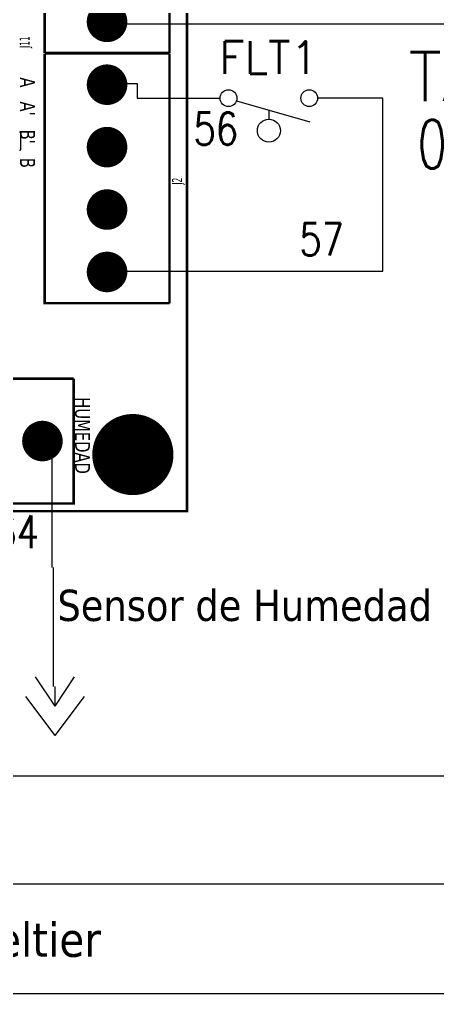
# Model space of a CAD drawing. Header units: millimetres. Extents: x 123.5 to 144.3, y 105.4 to 121.6.
# Drawn here: x 138.04 to 139.647, y 105.405 to 109.151 of the extents above; entities that cross this region are included whole.
import ezdxf
from ezdxf.enums import TextEntityAlignment as Align

# ---------------------------------------------------------------- set-up
doc = ezdxf.new("R2010")
doc.units = ezdxf.units.MM
doc.linetypes.add('CENTERX2', pattern=[20.32, 12.7, -2.54, 2.54, -2.54])
for name, color, linetype in [('DESC', 250, 'Continuous'), ('SYMS', 7, 'Continuous'), ('TAGS', 250, 'Continuous'), ('WIREFIXED', 7, 'Continuous'), ('WIRES', 7, 'Continuous')]:
    doc.layers.add(name, color=color, linetype=linetype)
doc.styles.add('SLDTEXTSTYLE0', font='tahoma.ttf')
doc.styles.get("Standard").update_dxf_attribs({"font": 'tahoma.ttf'})
doc.styles.add('WD', font='romans.shx')

# ---------------------------------------------------------------- blocks, each defined once
blk = doc.blocks.new('EPAD')
at = {"const_width": 0.5}
blk.add_lwpolyline([(-0.25, 0, 1), (0.25, 0, 1)], format="xyb", close=True, dxfattribs=at)
blk = doc.blocks.new('oard')
at = {"const_width": 0.00787}
for points in [[(155.9889, 119.4043), (162.6345, 119.4043), (162.6345, 122.5185), (155.9889, 122.5185), (155.9889, 119.4043)], [(155.9889, 119.4043), (162.6345, 119.4043), (162.6345, 122.5185), (155.9889, 122.5185), (155.9889, 119.4043)], [(155.9889, 119.4043), (162.6345, 119.4043), (162.6345, 122.5185), (155.9889, 122.5185), (155.9889, 119.4043)], [(162.1786, 121.272), (162.1786, 120.872)], [(162.1786, 121.272), (162.1786, 120.872)], [(162.1786, 121.272), (162.1786, 120.872)], [(162.5786, 121.272), (162.5786, 120.872)], [(162.5786, 121.272), (162.5786, 120.872)], [(162.5786, 121.272), (162.5786, 120.872)], [(162.5786, 120.872), (162.1786, 120.872)], [(162.5786, 120.872), (162.1786, 120.872)], [(162.5786, 120.872), (162.1786, 120.872)], [(162.5786, 120.8705), (162.1786, 120.8705)], [(162.5786, 120.0705), (162.1786, 120.0705), (162.1786, 120.8705)], [(162.5786, 120.8705), (162.1786, 120.8705)], [(162.5786, 120.0705), (162.1786, 120.0705), (162.1786, 120.8705)], [(162.5786, 120.8705), (162.1786, 120.8705)], [(162.5786, 120.0705), (162.1786, 120.0705), (162.1786, 120.8705)], [(162.5786, 120.8705), (162.5786, 120.0705)], [(162.5786, 120.8705), (162.5786, 120.0705)], [(162.5786, 120.8705), (162.5786, 120.0705)], [(162.2716, 119.8287), (162.2716, 119.4287), (161.4716, 119.4287)], [(161.4716, 119.8287), (162.2716, 119.8287)], [(162.2716, 119.8287), (162.2716, 119.4287), (161.4716, 119.4287)], [(161.4716, 119.8287), (162.2716, 119.8287)], [(162.2716, 119.8287), (162.2716, 119.4287), (161.4716, 119.4287)], [(161.4716, 119.8287), (162.2716, 119.8287)]]:
    blk.add_lwpolyline(points, dxfattribs=at)
blk.add_lwpolyline([(162.0978, 120.6193), (162.0988, 120.619), (162.0996, 120.6185), (162.1004, 120.6179), (162.101, 120.6172), (162.1014, 120.6163), (162.1017, 120.6154), (162.1018, 120.6144), (162.1018, 120.5644), (162.1017, 120.5633), (162.1014, 120.5624), (162.101, 120.5615), (162.1004, 120.5608), (162.0996, 120.5602), (162.0988, 120.5597), (162.0978, 120.5595)])
for p, xscale, yscale in [((162.3786, 120.972), 0.13, 0.13), ((162.3786, 120.7705), 0.13, 0.13), ((162.3786, 120.5705), 0.13, 0.13), ((162.3786, 120.3705), 0.13, 0.13), ((162.3786, 120.1705), 0.13, 0.13), ((162.4613, 119.5854), 0.26, 0.26), ((162.1716, 119.6287), 0.13, 0.13)]:
    blk.add_blockref('EPAD', p, dxfattribs=dict(xscale=xscale, yscale=yscale))
for s, height, rotation, width, p in [('J11', 0.032, 90, 0.625, (162.1304, 120.8885)), ('J11', 0.032, 90, 0.625, (162.1304, 120.8885)), ('J11', 0.032, 90, 0.625, (162.1304, 120.8885)), ("A   A'   B'   B", 0.048, 270, 0.833333, (162.1002, 120.7941)), ("A   A'   B'   B", 0.048, 270, 0.833333, (162.1002, 120.7941)), ("A   A'   B'   B", 0.048, 270, 0.833333, (162.1002, 120.7941)), ('J2', 0.032, 90, 0.625, (162.6186, 120.4505)), ('J2', 0.032, 90, 0.625, (162.6186, 120.4505)), ('J2', 0.032, 90, 0.625, (162.6186, 120.4505)), ('HUMEDAD', 0.048, 270, 0.833333, (162.2762, 119.769)), ('HUMEDAD', 0.048, 270, 0.833333, (162.2762, 119.769)), ('HUMEDAD', 0.048, 270, 0.833333, (162.2762, 119.769))]:
    blk.add_text(s, height=height, rotation=rotation, dxfattribs=dict(width=width)).set_placement(p)
blk = doc.blocks.new('HTS12')
at = {"linetype": 'Continuous'}
blk.add_line((-0.1231, 0.002), (0.1594, 0.0326), dxfattribs=at)
for p, q in [((0, 0.0153), (0, -0.0168)), ((0, -0.0168), (0.0312, -0.0168)), ((0.0312, -0.0168), (0.0312, -0.0481)), ((0.0312, -0.0481), (-0.0312, -0.0481)), ((-0.0312, -0.0481), (-0.0312, -0.0793)), ((-0.0312, -0.0793), (0, -0.0793)), ((0, -0.0793), (0, -0.1106))]:
    blk.add_line(p, q)
for centre in [(-0.1553, 0), (0.1553, 0)]:
    blk.add_circle(centre, 0.0322)
at = {"style": 'WD', "width": 0.7}
for tag, p in [('INST', (0, 0.7321)), ('LOC', (0, 0.5625)), ('DESC1', (0, 0.4062)), ('DESC2', (0, 0.25)), ('XREF', (0, -0.3144))]:
    blk.add_attdef(tag, text='', height=0.125, dxfattribs=at).set_placement(p, align=Align.CENTER)
at = {"style": 'WD'}
blk.add_attdef('TAG1', text='', height=0.125, dxfattribs=at).set_placement((0, 0.0938), align=Align.CENTER)
for tag, p in [('X2LINK', (0, 0.0781)), ('X8LINK', (0, -0.1406))]:
    blk.add_attdef(tag, p, '', height=0.01, dxfattribs=at)
for tag, p, height, flags in [('CONTACT', (0.0376, 0.0204), 0.01, 1), ('FAMILY', (0.0376, 0.0371), 0.01, 9), ('X4TERM01', (-0.1875, 0), 0.0125, 1), ('X1TERM02', (0.1875, 0), 0.0125, 1)]:
    blk.add_attdef(tag, p, '', height=height, dxfattribs=dict(at, flags=flags))
at = {"linetype": 'Continuous', "style": 'WD', "flags": 9}
for tag, p in [('CAT', (0.0626, -0.0071)), ('MFG', (0.0626, -0.0266)), ('ASSYCODE', (0.0625, -0.0469))]:
    blk.add_attdef(tag, text='', height=0.01, dxfattribs=at).set_placement(p, align=Align.CENTER)
at = {"linetype": 'Continuous', "style": 'WD', "flags": 8}
blk.add_attdef('TERM01', text='', height=0.125, dxfattribs=at).set_placement((-0.25, -0.0158), align=Align.TOP_RIGHT)
blk.add_attdef('TERM02', text='', height=0.125, dxfattribs=at).set_placement((0.25, -0.0158), align=Align.TOP_LEFT)
at = {"style": 'WD', "width": 0.7}
for tag, p in [('RATING1', (0.2754, -0.2988)), ('WDTAGALT', (0.2806, -0.4658))]:
    blk.add_attdef(tag, p, '', height=0.125, dxfattribs=at)
blk = doc.blocks.new('HFL11')
at = {"linetype": 'Continuous'}
blk.add_line((-0.1248, -0.0103), (0.157, -0.0908), dxfattribs=at)
blk.add_line((0, -0.046), (0, -0.08))
for centre, radius in [((-0.1553, 0), 0.0322), ((0.1553, 0), 0.0322), ((0, -0.125), 0.0442)]:
    blk.add_circle(centre, radius)
at = {"style": 'WD', "width": 0.7}
for tag, p in [('INST', (0, 0.7321)), ('LOC', (0, 0.5625)), ('DESC1', (0, 0.4062)), ('DESC2', (0, 0.25)), ('XREF', (0, -0.3319)), ('WDTAGALT', (0, -0.5))]:
    blk.add_attdef(tag, text='', height=0.125, dxfattribs=at).set_placement(p, align=Align.CENTER)
at = {"style": 'WD'}
blk.add_attdef('TAG1', text='', height=0.125, dxfattribs=at).set_placement((0, 0.0938), align=Align.CENTER)
for tag, p in [('X2LINK', (0, 0.0312)), ('X8LINK', (0, -0.2188))]:
    blk.add_attdef(tag, p, '', height=0.01, dxfattribs=at)
for tag, p, height, flags in [('FAMILY', (0.0376, 0.0371), 0.01, 9), ('X4TERM01', (-0.1875, 0), 0.0125, 1), ('CONTACT', (0.0376, 0.0204), 0.01, 1), ('X1TERM02', (0.1875, 0), 0.0125, 1)]:
    blk.add_attdef(tag, p, '', height=height, dxfattribs=dict(at, flags=flags))
at = {"linetype": 'Continuous', "style": 'WD', "flags": 9}
for tag, p in [('CAT', (0.0626, -0.0071)), ('MFG', (0.0626, -0.0266)), ('ASSYCODE', (0.0631, -0.0495))]:
    blk.add_attdef(tag, text='', height=0.01, dxfattribs=at).set_placement(p, align=Align.CENTER)
at = {"linetype": 'Continuous', "style": 'WD', "flags": 8}
blk.add_attdef('TERM01', text='', height=0.125, dxfattribs=at).set_placement((-0.25, -0.0314), align=Align.TOP_RIGHT)
blk.add_attdef('TERM02', text='', height=0.125, dxfattribs=at).set_placement((0.25, -0.0314), align=Align.TOP_LEFT)
at = {"style": 'WD', "width": 0.7}
blk.add_attdef('RATING1', (0.2493, -0.3058), '', height=0.125, dxfattribs=at)
blk = doc.blocks.new('HC01JP')
for p, q in [((-0.0625, 0), (0.0625, 0.0938)), ((0.0312, 0), (0.125, 0.0625)), ((-0.0625, 0), (0.0625, -0.0938)), ((0.0312, 0), (0.125, -0.0625)), ((0.0312, 0), (0.0938, 0))]:
    blk.add_line(p, q)
at = {"style": 'WD', "width": 0.7}
for tag, p in [('INST', (0.1562, 0.8498)), ('LOC', (0.1562, 0.6802)), ('DESC1', (0.1562, 0.5105)), ('DESC2', (0.1562, 0.3543))]:
    blk.add_attdef(tag, p, '', height=0.125, dxfattribs=at)
at = {"style": 'WD'}
for tag, p, height in [('TAG1', (0.1562, 0.0938), 0.125), ('X2LINK', (0.0625, 0.125), 0.01), ('X8LINK', (0.0625, -0.125), 0.01)]:
    blk.add_attdef(tag, p, '', height=height, dxfattribs=at)
for tag, p, height, flags in [('FAMILY', (0.2047, 0.0586), 0.01, 9), ('X4TERMDESC02', (-0.0813, 0.0258), 0.01, 1), ('X4TERM02', (-0.0625, 0), 0.0125, 1), ('X1TERM01', (0.0938, 0), 0.0125, 1), ('X1TERMDESC01', (0.1079, 0.0211), 0.01, 1)]:
    blk.add_attdef(tag, p, '', height=height, dxfattribs=dict(at, flags=flags))
at = {"linetype": 'Continuous', "style": 'WD', "flags": 9}
for tag, p in [('MFG', (0.2903, 0.0575)), ('CAT', (0.2922, 0.0769)), ('ASSYCODE', (0.2908, 0.0372))]:
    blk.add_attdef(tag, text='', height=0.01, dxfattribs=at).set_placement(p, align=Align.CENTER)
at = {"linetype": 'Continuous', "style": 'WD', "flags": 8}
blk.add_attdef('TERM02', text='', height=0.125, dxfattribs=at).set_placement((-0.0625, -0.047), align=Align.TOP_RIGHT)
blk.add_attdef('TERM01', text='', height=0.125, dxfattribs=at).set_placement((0.1562, -0.047), align=Align.TOP_LEFT)
blk = doc.blocks.new('WD_WNV')
at = {"style": 'WD', "flags": 1}
for tag, p in [('W01USER', (-0.0625, 0.0938)), ('W02USER', (-0.0625, 0.0859)), ('W03USER', (-0.0625, 0.0781)), ('W04USER', (-0.0625, 0.0703)), ('W05USER', (-0.0625, 0.0625)), ('W06USER', (-0.0625, 0.0547)), ('W07USER', (-0.0625, 0.0469)), ('W08USER', (-0.0625, 0.0391)), ('W09USER', (-0.0625, 0.0312)), ('W10USER', (-0.0625, 0.0234))]:
    blk.add_attdef(tag, text='', height=0.005, dxfattribs=at).set_placement(p, align=Align.CENTER)
at = {"linetype": 'Continuous', "style": 'WD', "width": 0.8}
blk.add_attdef('WIRENO', text='', height=0.125, dxfattribs=at).set_placement((-0.05, 0), align=Align.MIDDLE_RIGHT)
blk = doc.blocks.new('WD_WNH')
at = {"linetype": 'Continuous', "style": 'WD', "width": 0.8}
blk.add_attdef('WIRENO', text='', height=0.125, dxfattribs=at).set_placement((0, 0.0625), align=Align.CENTER)
at = {"style": 'WD', "flags": 1}
for tag, p in [('W01USER', (0, 0.0781)), ('W02USER', (0, 0.0703)), ('W03USER', (0, 0.0625)), ('W04USER', (0, 0.0547)), ('W05USER', (0, 0.0469)), ('W06USER', (0, 0.0391)), ('W07USER', (0, 0.0312)), ('W08USER', (0, 0.0234)), ('W09USER', (0, 0.0156)), ('W10USER', (0, 0.0078))]:
    blk.add_attdef(tag, text='', height=0.005, dxfattribs=at).set_placement(p, align=Align.CENTER)

msp = doc.modelspace()

# ---------------------------------------------------------------- linework, layer by layer
at = {"color": 7, "linetype": 'Continuous', "lineweight": 0}
for p, q in [((139.6906, 106.2413), (133.4651, 106.2413)), ((144.2555, 105.8263), (133.4651, 105.8263))]:
    msp.add_line(p, q, dxfattribs=at)
at = {"color": 7, "linetype": 'Continuous'}
msp.add_line((123.5055, 105.4055), (144.2555, 105.4055), dxfattribs=at)
at = {"color": 7, "linetype": 'CENTERX2', "lineweight": 0}
msp.add_line((133.462, 105.4055), (144.2555, 105.4055), dxfattribs=at)
at = {"layer": 'WIRES'}
for p, q in [((138.3691, 109.1342), (142.1694, 109.1342)), ((138.3729, 108.9053), (138.4921, 108.9053)), ((138.4921, 108.9053), (138.4921, 108.8483)), ((138.4921, 108.8483), (138.8112, 108.8483)), ((139.4362, 108.8483), (139.1862, 108.8483)), ((139.4362, 108.1828), (139.4362, 108.8483)), ((138.421, 108.1828), (139.4362, 108.1828)), ((138.1654, 107.0434), (138.1654, 107.5014)), ((138.1713, 106.5855), (138.1713, 107.0434))]:
    msp.add_line(p, q, dxfattribs=at)

# ---------------------------------------------------------------- block references
at = {"layer": 'DESC', "xscale": 1.2, "yscale": 1.2, "zscale": 1.2}
msp.add_blockref('oard', (-56.4775, -36.0246), dxfattribs=at)
at = {"layer": 'SYMS'}
ref = msp.add_blockref('HTS12', (139.8328, 109.4043), dxfattribs=dict(at, xscale=1.5, yscale=1.5, zscale=1.5))
ref.add_attrib('DESC1', '0-90°C', dxfattribs={"layer": 'DESC', "height": 0.1875, "style": 'WD', "width": 0.7}).set_placement((139.9049, 108.5774), align=Align.CENTER)
ref.add_attrib('TAG1', 'TAS1', dxfattribs={"layer": 'TAGS', "height": 0.1875, "style": 'WD'}).set_placement((139.8328, 108.8373), align=Align.CENTER)
ref = msp.add_blockref('HFL11', (138.9987, 108.8483), dxfattribs=at)
ref.add_attrib('TAG1', 'FLT1', dxfattribs={"layer": 'TAGS', "height": 0.125, "style": 'WD'}).set_placement((138.9987, 108.942), align=Align.CENTER)
at = {"layer": 'SYMS', "xscale": 1.2, "yscale": 1.2, "zscale": 1.2, "rotation": 90}
msp.add_blockref('HC01JP', (138.1773, 106.473), dxfattribs=at)
at = {"layer": 'WIREFIXED'}
ref = msp.add_blockref('WD_WNH', (138.4198, 108.6058), dxfattribs=at)
ref.add_attrib('WIRENOF', '56', dxfattribs={"linetype": 'Continuous', "height": 0.125, "style": 'WD', "width": 0.8}).set_placement((138.7948, 108.6683), align=Align.CENTER)
ref = msp.add_blockref('WD_WNH', (139.2017, 108.1803), dxfattribs=at)
ref.add_attrib('WIRENOF', '57', dxfattribs={"linetype": 'Continuous', "height": 0.125, "style": 'WD', "width": 0.8}).set_placement((139.2017, 108.2428), align=Align.CENTER)
ref = msp.add_blockref('WD_WNV', (138.1654, 107.1808), dxfattribs=at)
ref.add_attrib('WIRENOF', '64', dxfattribs={"linetype": 'Continuous', "height": 0.125, "style": 'WD', "width": 0.8}).set_placement((138.1154, 107.1808), align=Align.MIDDLE_RIGHT)

# ---------------------------------------------------------------- texts
at = {"insert": (138.186, 106.9582), "char_height": 0.12, "attachment_point": 1}
msp.add_mtext_dynamic_manual_height_columns('Sensor de Humedad', width=1.541626, gutter_width=0.05, heights=[0], dxfattribs=at)
at = {"color": 7, "linetype": 'Continuous', "lineweight": 0, "insert": (133.5151, 105.6784), "char_height": 0.131763, "attachment_point": 1, "style": 'SLDTEXTSTYLE0'}
msp.add_mtext('\\pi-0.39529,l0.52705,t1.0541;NOMBRE:^IConexiones Camara Climatica con Celdas Peltier', dxfattribs=at)

doc.saveas('drawing.dxf')
